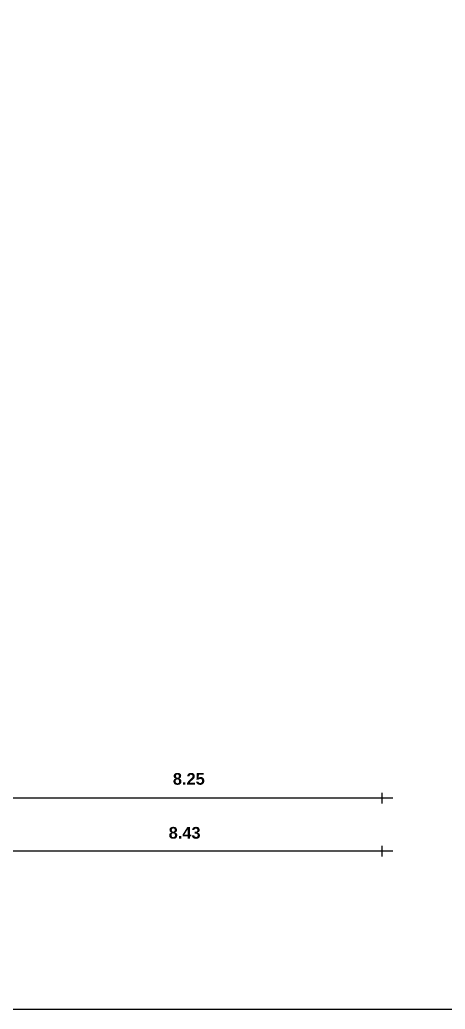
# Model space of a CAD drawing. Header units: metres. Extents: x 1336 to 1656, y -163 to -53.
# Drawn here: x 1486.79 to 1495.86, y -163 to -141.89 of the extents above; entities that cross this region are included whole.
import ezdxf

# ---------------------------------------------------------------- set-up
doc = ezdxf.new("R2010")
doc.units = ezdxf.units.M
doc.header["$PDMODE"] = 3
doc.header["$PDSIZE"] = -15
doc.styles.add('Ar Bold', font='arialbd.ttf')
doc.dimstyles.new('~dimensions', dxfattribs={"dimtxt": 0.25, "dimasz": 0.17, "dimexe": 0.05, "dimexo": 0.0625, "dimgap": 0.06, "dimtad": 1, "dimzin": 4, "dimdsep": 46, "dimtxsty": 'Ar Bold', "dimcen": 0.09, "dimse1": 1, "dimse2": 1, "dimsd1": 1, "dimsd2": 1, "dimclrt": 71, "dimadec": 0, "dimazin": 0, "dimtfac": 1, "dimtix": 1, "dimtofl": 0, "dimtmove": 2, "dimatfit": 3, "dimfxl": 0, "dimtolj": 1, "dimtzin": 0, "dimarcsym": 0})

# ---------------------------------------------------------------- blocks, each defined once
blk = doc.blocks.new('*D1240')
at = {"layer": 'Defpoints', "color": 0}
for p in [(1494.522, -158.277), (1486.275, -158.386), (1494.522, -158.386)]:
    blk.add_point(p, dxfattribs=at)
at = {"color": 71, "insert": (1490.398, -158.089), "char_height": 0.25, "attachment_point": 5, "style": 'Ar Bold'}
blk.add_mtext('\\A1;8.25', dxfattribs=at)
blk = doc.blocks.new('*D1246')
at = {"layer": 'Defpoints', "color": 0}
for p in [(1486.097, -159.516), (1494.522, -159.427), (1494.522, -159.516)]:
    blk.add_point(p, dxfattribs=at)
at = {"color": 71, "insert": (1490.309, -159.24), "char_height": 0.25, "attachment_point": 5, "style": 'Ar Bold'}
blk.add_mtext('\\A1;8.43', dxfattribs=at)

msp = doc.modelspace()

# ---------------------------------------------------------------- linework, layer by layer
at = {"color": 4}
for p, q in [((1494.7516, -158.5011), (1466.9416, -158.5011)), ((1494.5216, -158.6161), (1494.5216, -158.3861)), ((1494.5216, -159.7459), (1494.5216, -159.5159)), ((1494.7516, -159.6309), (1466.9416, -159.6309))]:
    msp.add_line(p, q, dxfattribs=at)
at = {"color": 5}
msp.add_lwpolyline([(1336.0655, -163.0012), (1616.2998, -163.0012), (1616.2998, -53.0012), (1336.0655, -53.0012)], close=True, dxfattribs=at)

# ---------------------------------------------------------------- dimensions: what is measured, and where the dimension line sits
for base, p1, p2, picture, middle in [((1494.5216, -158.2771), (1486.2748, -158.3861), (1494.5216, -158.3861), '*D1240', (1490.3982, -158.0894)), ((1494.5216373117, -159.4274180589), (1486.0966373117, -159.5158656136), (1494.5216373117, -159.5158656136), '*D1246', (1490.3091373117, -159.2396895459))]:
    dim = msp.add_linear_dim(base=base, p1=p1, p2=p2, dimstyle='~dimensions')
    dim.commit()
    dim.dimension.update_dxf_attribs({"geometry": picture, "text_midpoint": middle})

doc.saveas('drawing.dxf')
